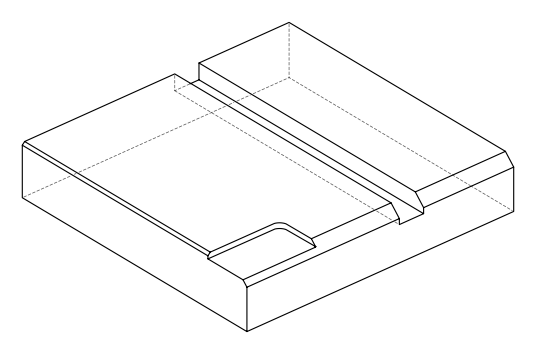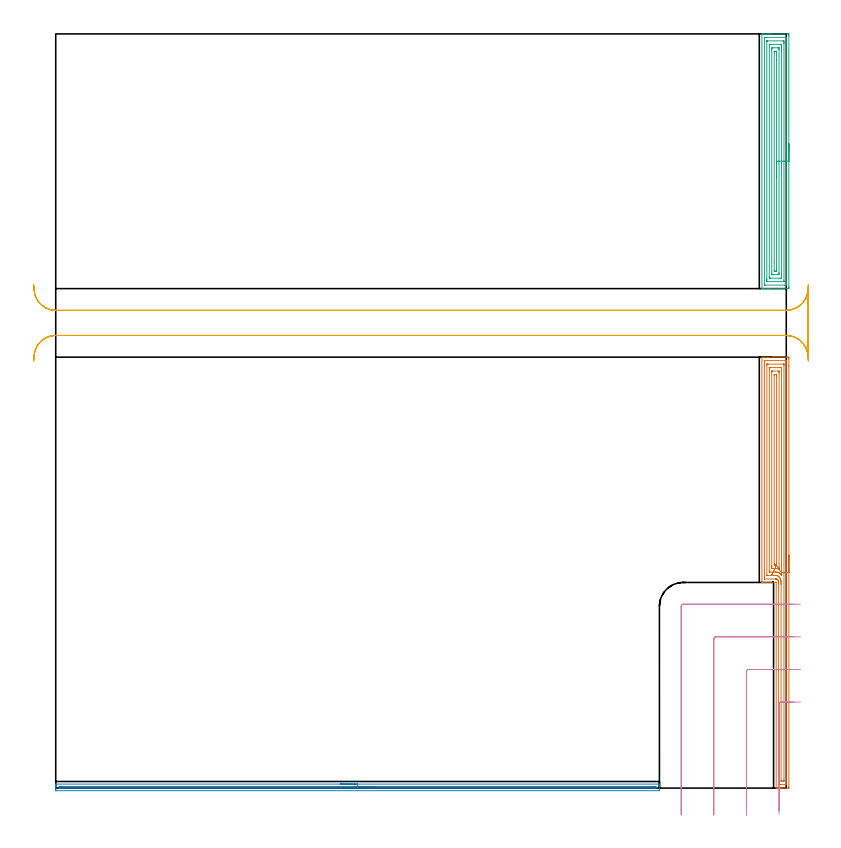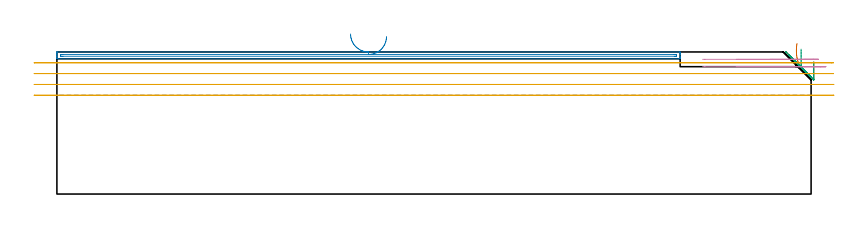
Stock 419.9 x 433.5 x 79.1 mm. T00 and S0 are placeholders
(PLAN: 5 operations, 1 tool changes, 32.5 min)
(1 AREA_MILL | FG_CHAMFER_SURFACE | UGT0205_001 | 9.32 min | 30631 mm3)
(2 AREA_MILL_1 | FG_CHAMFER_SURFACE_1 | UGT0205_001 | 5.71 min | 2522 mm3)
(3 AREA_MILL_2 | FG_CHAMFER_SURFACE_2 | UGT0205_001 | 7.29 min | 18468 mm3)
(4 MILL_CORNER_NOTCH_RECTANGULAR | CORNER_NOTCH_RECTANGULAR | UGT0201_107 | Follow Part, ap 6.25, ae 75% | 2.29 min | 59252 mm3)
(5 MILL_RECTANGULAR_SLOT | SLOT_RECTANGULAR | UGT0201_107 | Follow Part, ap 6.25, ae 75% | 7.94 min | 396988 mm3)
(TOOL UGT0205_001 | Chamfer Mill 20 x 3 x 45 deg. | D20 FL50 Z2)
(TOOL UGT0201_107 | End Mill 25 mm | D25 FL25 Z2)
(OP 1 AREA_MILL)
G17 G21 G94 G90
T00 M6
G54
G17 G0 G90 X421.4 Y133.85 S1061 M3
G43 Z89.1 H0
Z73.6
G94 G1 Y133.812 Z72.728 F250.
Y133.698 Z71.864
Y133.509 Z71.012
Y133.247 Z70.18
Y132.913 Z69.374
Y132.51 Z68.6
Y132.042 Z67.864
Y131.51 Z67.172
Y130.921 Z66.529
Y130.278 Z65.94
Y129.586 Z65.408
Y128.85 Z64.94
Y128.076 Z64.537
Y127.27 Z64.203
Y126.438 Z63.941
Y125.586 Z63.752
Y124.722 Z63.638
Y123.85 Z63.6
X421.399 Y0.613 Z63.601
X421.395 Y0.01 Z63.602
X421.393 Y0.006 Z63.605
X420.791 Y0. Z64.205
X417.221 Z67.773
X416.662 Z68.335
X416.328 Z68.668
X415.769 Z69.227
X415.435 Z69.559
X414.768 Z70.231
X414.11 Z70.89
X414.105 Y0.082 Z70.895
X414.103 Y0.117 Z70.897
X414.1 Y118.2 Z70.9
X406.298 Z78.699
X405.93 Z79.064
X405.904 Y118.208 Z79.09
X405.9 Y118.491 Z79.1
Y247.533
X405.903 Y247.69 Z79.088
X405.958 Y247.693 Z79.034
X406.355 Y247.7 Z78.644
X406.734 Z78.265
X407.401 Z77.594
X408.628 Z76.369
X409.187 Z75.808
X409.8 Z75.195
X420.178 Z64.819
X420.791 Y247.698 Z64.206
X421.393 Y247.694 Z63.605
X421.395 Y247.69 Z63.602
X421.399 Y247.087 Z63.601
X421.4 Y246.478 Z63.6
Y242.646
Y123.85
X419.986 Z65.014
Y2.312
X419.985 Y2.225 Z65.015
X419.981 Y2.052 Z65.019
X419.979 Y2.009 Z65.021
X419.972 Y2.007 Z65.028
X419.949 Y2.003 Z65.051
X419.899 Y2.001 Z65.101
X416.328 Z68.672
X415.831 Y2.003 Z69.169
X415.618 Y2.01 Z69.382
X415.524 Y2.031 Z69.476
X415.519 Y2.316 Z69.481
X415.518 Y2.399 Z69.482
X415.514 Y117.521 Z69.486
X415.513 Y117.599 Z69.487
X415.498 Y118.429 Z69.502
X415.492 Y118.492 Z69.508
X415.435 Y118.835 Z69.565
X415.345 Y119.128 Z69.655
X415.297 Y119.247 Z69.703
X415.231 Y119.385 Z69.769
X415.119 Y119.572 Z69.881
X414.949 Y119.787 Z70.051
X414.738 Y119.973 Z70.262
X414.543 Y120.089 Z70.457
X414.345 Y120.159 Z70.655
X414.135 Y120.189 Z70.865
X413.729 Y120.199 Z71.271
X413.65 Y120.2 Z71.35
X407.478 Y120.201 Z77.522
X407.401 Y120.205 Z77.599
X407.329 Y120.21 Z77.671
X407.321 Y120.278 Z77.679
X407.318 Y120.361 Z77.682
X407.314 Y121.171 Z77.686
Y121.258
Y245.387
X407.315 Y245.475 Z77.685
X407.319 Y245.648 Z77.681
X407.321 Y245.691 Z77.679
X407.328 Y245.693 Z77.672
X407.351 Y245.697 Z77.649
X407.401 Y245.699 Z77.599
X419.5 Y245.7 Z65.5
X419.899 Y245.696 Z65.101
X419.955 Y245.693 Z65.045
X419.969 Y245.691 Z65.031
X419.979 Y245.674 Z65.021
X419.982 Y245.562 Z65.018
X419.985 Y245.388 Z65.015
X419.986 Y123.85 Z65.014
X418.572 Z66.428
X418.571 Y4.621 Z66.429
X418.569 Y4.185 Z66.431
X418.567 Y4.071 Z66.433
X418.565 Y4.023 Z66.435
X418.484 Y4.01 Z66.516
X418.296 Y4.002 Z66.704
X418.113 Y4.001 Z66.887
X417.405 Z67.595
X417.221 Y4.004 Z67.779
X417.036 Y4.01 Z67.964
X416.938 Y4.021 Z68.062
X416.935 Y4.089 Z68.065
X416.933 Y4.185 Z68.067
X416.932 Y4.474 Z68.068
X416.928 Y116.999 Z68.072
X416.925 Y117.599 Z68.075
X416.922 Y117.897 Z68.078
X416.912 Y118.492 Z68.088
X416.887 Y118.826 Z68.113
X416.792 Y119.385 Z68.208
X416.735 Y119.621 Z68.265
X416.624 Y119.982 Z68.376
X416.509 Y120.278 Z68.491
X416.328 Y120.646 Z68.672
X416.13 Y120.971 Z68.87
X415.977 Y121.171 Z69.023
X415.726 Y121.458 Z69.274
X415.435 Y121.714 Z69.565
X415.229 Y121.851 Z69.771
X415.082 Y121.938 Z69.918
X414.808 Y122.064 Z70.192
X414.543 Y122.14 Z70.457
X414.445 Y122.161 Z70.555
X414.22 Y122.186 Z70.78
X414.028 Y122.191 Z70.972
X413.65 Y122.198 Z71.35
X413.514 Y122.2 Z71.486
X412.757 Z72.243
X409.05 Y122.201 Z75.95
X408.809 Y122.207 Z76.191
X408.75 Y122.21 Z76.25
X408.735 Y122.217 Z76.265
X408.733 Y122.234 Z76.267
X408.731 Y122.281 Z76.269
X408.729 Y122.522 Z76.271
Y243.079
X408.731 Y243.515 Z76.269
X408.733 Y243.629 Z76.267
X408.735 Y243.677 Z76.265
X408.816 Y243.69 Z76.184
X409.004 Y243.698 Z75.996
X409.187 Y243.699 Z75.813
X409.894 Y243.7 Z75.106
X418.299 Y243.699 Z66.701
X418.422 Y243.696 Z66.578
X418.521 Y243.69 Z66.479
X418.565 Y243.685 Z66.435
X418.566 Y243.666 Z66.434
X418.569 Y243.515 Z66.431
X418.571 Y243.057 Z66.429
X418.572 Y123.85 Z66.428
X417.157 Z67.843
Y123.02
Y122.603
X417.155 Y122.427 Z67.845
X417.153 Y122.384 Z67.847
Y122.381
X417.14 Y122.393 Z67.86
X417.085 Y122.455 Z67.915
X416.665 Y122.957 Z68.335
X416.465 Y123.163 Z68.535
X416.328 Y123.284 Z68.672
X416.019 Y123.536 Z68.981
X415.815 Y123.671 Z69.185
X415.514 Y123.85 Z69.486
X415.435 Y123.886 Z69.565
X415.372 Y123.914 Z69.628
X414.864 Y124.088 Z70.136
X414.543 Y124.151 Z70.457
X414.206 Y124.186 Z70.794
X413.65 Y124.195 Z71.35
X413.301 Y124.199 Z71.699
X410.622 Y124.2 Z74.378
X410.259 Y124.204 Z74.741
X410.185 Y124.207 Z74.815
X410.154 Y124.209 Z74.846
X410.15 Y124.24 Z74.85
X410.147 Y124.327 Z74.853
X410.143 Y124.679 Z74.857
Y124.743
Y240.835
X410.148 Y241.66 Z74.852
X410.149 Y241.684 Z74.851
X410.163 Y241.69 Z74.837
X410.216 Y241.694 Z74.784
X410.324 Y241.698 Z74.676
X410.54 Y241.7 Z74.46
X410.972 Z74.028
X416.773 Z68.227
X416.982 Y241.698 Z68.018
X417.086 Y241.695 Z67.914
X417.136 Y241.69 Z67.864
X417.151 Y241.685 Z67.849
X417.157 Y240.835 Z67.843
Y123.85
X415.727 Y125.86 Z69.273
X415.684 Y125.873 Z69.316
X415.593 Y125.901 Z69.407
X415.435 Y125.953 Z69.565
X415.239 Y126.016 Z69.761
X414.988 Y126.083 Z70.012
X414.543 Y126.156 Z70.457
X414.263 Y126.184 Z70.737
X413.984 Y126.194 Z71.016
X413.65 Y126.197 Z71.35
X413.086 Y126.2 Z71.914
X412.757 Z72.243
X412.191 Y126.203 Z72.809
X411.865 Y126.21 Z73.135
X411.564 Y126.231 Z73.436
X411.56 Y126.529 Z73.44
X411.558 Y126.836 Z73.442
X411.557 Y127.422 Z73.443
Y127.73
X411.558 Y239.049 Z73.442
X411.559 Y239.355 Z73.441
X411.564 Y239.664 Z73.436
X411.566 Y239.691 Z73.434
X411.581 Y239.694 Z73.419
X411.621 Y239.697 Z73.379
X411.702 Y239.699 Z73.298
X411.865 Y239.7 Z73.135
X415.435 Y239.699 Z69.565
X415.681 Y239.696 Z69.319
X415.728 Y239.69 Z69.272
X415.736 Y239.677 Z69.264
X415.739 Y239.639 Z69.261
X415.742 Y239.049 Z69.258
X415.743 Y238.742 Z69.257
Y127.114
X415.742 Y126.529 Z69.258
X415.74 Y126.224 Z69.26
X415.736 Y125.915 Z69.264
X415.727 Y125.86 Z69.273
X414.324 Y128.208 Z70.676
X414.297 Y128.204 Z70.703
X414.126 Y128.2 Z70.874
X413.883 Y128.199 Z71.117
X413.766 Z71.234
X413.65 Y128.2 Z71.35
X413.535 Y128.203 Z71.465
X413.305 Y128.21 Z71.695
X412.978 Y128.228 Z72.022
X412.977 Y128.315 Z72.023
X412.972 Y128.993 Z72.028
X412.971 Y237.049 Z72.029
X412.973 Y237.263 Z72.027
X412.976 Y237.603 Z72.024
X412.978 Y237.679 Z72.022
X413.069 Y237.69 Z71.931
X413.217 Y237.697 Z71.783
X413.65 Y237.699 Z71.35
X414.108 Y237.698 Z70.892
X414.281 Y237.693 Z70.719
X414.316 Y237.69 Z70.684
X414.322 Y237.629 Z70.678
X414.326 Y237.48 Z70.674
X414.328 Y237.263 Z70.672
X414.329 Y236.584 Z70.671
X414.328 Y128.315 Z70.672
X414.327 Y128.23 Z70.673
X414.325 Y128.211 Z70.675
X414.324 Y128.208 Z70.676
X413.983 Y127.501 Z71.059
X413.658 Y126.828 Z71.508
X413.351 Y126.192 Z72.021
X413.065 Y125.6 Z72.593
X412.801 Y125.054 Z73.22
X412.563 Y124.559 Z73.898
X412.35 Y124.12 Z74.622
X412.167 Y123.739 Z75.385
X412.012 Y123.42 Z76.182
X411.889 Y123.164 Z77.006
X411.797 Y122.974 Z77.853
X411.738 Y122.851 Z78.714
X411.711 Y122.796 Z79.585
X411.718 Y122.81 Z80.457
X411.757 Y122.892 Z81.325
X411.83 Y123.042 Z82.181
X411.934 Y123.258 Z83.02
X412.07 Y123.54 Z83.834
G0 Z89.1
M5
M2
(OP 2 AREA_MILL_1)
G17 G21 G94 G90
T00 M6
G54
G17 G0 G90 X163.5 Y2.3 S1061 M3
G43 Z89.1 H0
G94 G1 X163.538 Z88.228 F250.
X163.652 Z87.363
X163.841 Z86.512
X164.103 Z85.68
X164.437 Z84.874
X164.84 Z84.1
X165.308 Z83.364
X165.84 Z82.672
X166.429 Z82.029
X167.072 Z81.439
X167.764 Z80.908
X168.5 Z80.44
X169.274 Z80.037
X170.08 Z79.703
X170.912 Z79.441
X171.764 Z79.252
X172.628 Z79.138
X173.5 Z79.1
X346.832
X346.99 Y2.305 Z79.095
X346.993 Y2.255 Z79.047
X347. Y1.863 Z78.662
Y1.532 Z78.332
Y0.845 Z77.64
Y-0.388 Z76.409
X346.997 Y-0.934 Z75.86
X346.992 Y-1.491 Z75.305
X346.942 Y-1.493 Z75.303
X346.381 Y-1.5 Z75.3
X0.619
X0.058 Y-1.493 Z75.303
X0.008 Y-1.491 Z75.305
X0. Y-0.934 Z75.86
Y-0.388 Z76.409
Y-0.045 Z76.751
Y0.501 Z77.298
Y0.845 Z77.64
Y1.532 Z78.332
Y1.863 Z78.663
X0.007 Y2.255 Z79.047
X0.01 Y2.305 Z79.095
X0.168 Y2.3 Z79.1
X173.5
Y0.886 Z77.686
X343.659
X344.555 Y0.883 Z77.683
X344.594 Y0.881 Z77.681
X344.99 Y0.845 Z77.645
X344.995 Y0.446 Z77.246
X344.99 Y-0.045 Z76.755
X344.631 Y-0.081 Z76.719
X344.594 Y-0.083 Z76.717
X343.742 Y-0.086 Z76.714
X3.341
X2.445 Y-0.083 Z76.717
X2.406 Y-0.081 Z76.719
X2.01 Y-0.045 Z76.755
X2.005 Y0.355 Z77.155
X2.01 Y0.845 Z77.645
X2.37 Y0.881 Z77.681
X2.406 Y0.883 Z77.683
X3.259 Y0.886 Z77.686
X173.5
X174.372 Z77.724
X175.236 Z77.838
X176.088 Z78.026
X176.92 Z78.289
X177.726 Z78.623
X178.5 Z79.025
X179.236 Z79.494
X179.928 Z80.025
X180.571 Z80.615
X181.16 Z81.258
X181.692 Z81.95
X182.16 Z82.686
X182.563 Z83.459
X182.897 Z84.265
X183.159 Z85.097
X183.348 Z85.949
X183.462 Z86.814
X183.5 Z87.686
G0 Z89.1
M5
M2
(OP 3 AREA_MILL_2)
G17 G21 G94 G90
T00 M6
G54
G17 G0 G90 X421.4 Y370.3 S1061 M3
G43 Z89.1 H0
Z73.6
G94 G1 Y370.262 Z72.728 F250.
Y370.148 Z71.864
Y369.959 Z71.012
Y369.697 Z70.18
Y369.363 Z69.374
Y368.96 Z68.6
Y368.492 Z67.864
Y367.96 Z67.172
Y367.371 Z66.529
Y366.728 Z65.94
Y366.036 Z65.408
Y365.3 Z64.94
Y364.526 Z64.537
Y363.72 Z64.203
Y362.888 Z63.941
Y362.036 Z63.752
Y361.172 Z63.638
Y360.3 Z63.6
Y287.968
X421.398 Y287.685 Z63.602
X421.391 Y287.107 Z63.606
X421.374 Y287.103 Z63.623
X420.791 Y287.1 Z64.206
X410.079 Z74.915
X409.466 Z75.532
X409.187 Z75.81
X407.401 Z77.594
X406.843 Z78.156
X406.509 Z78.49
X406.281 Z78.718
X405.929 Z79.062
X405.903 Y287.109 Z79.088
X405.9 Y287.239 Z79.1
Y433.361
X405.903 Y433.49 Z79.088
X405.948 Y433.493 Z79.043
X406.281 Y433.5 Z78.718
X406.843 Z78.156
X407.401 Z77.594
X409.466 Z75.531
X410.079 Z74.915
X410.665 Z74.33
X420.791 Y433.499 Z64.206
X421.374 Y433.497 Z63.623
X421.391 Y433.493 Z63.606
X421.397 Y432.915 Z63.603
X421.4 Y432.308 Z63.6
Y360.3
X419.986 Z65.014
X419.985 Y289.381 Z65.015
X419.983 Y289.293 Z65.017
X419.979 Y289.124 Z65.021
X419.965 Y289.109 Z65.035
X419.944 Y289.106 Z65.056
X419.899 Y289.103 Z65.101
X419.373 Y289.1 Z65.627
X419.006 Z65.994
X407.768 Y289.101 Z77.232
X407.401 Y289.104 Z77.599
X407.349 Y289.106 Z77.651
X407.323 Y289.109 Z77.677
X407.32 Y289.207 Z77.68
X407.316 Y289.38 Z77.684
X407.315 Y289.467 Z77.685
X407.314 Y289.554 Z77.686
X407.315 Y431.219 Z77.685
X407.317 Y431.307 Z77.683
X407.321 Y431.476 Z77.679
X407.335 Y431.491 Z77.665
X407.356 Y431.494 Z77.644
X407.401 Y431.497 Z77.599
X407.927 Y431.5 Z77.073
X408.294 Z76.706
X419.532 Z65.468
X419.899 Y431.496 Z65.101
X419.951 Y431.494 Z65.049
X419.977 Y431.491 Z65.023
X419.98 Y431.393 Z65.02
X419.984 Y431.22 Z65.016
X419.985 Y431.133 Z65.015
X419.986 Y431.046 Z65.014
Y360.3
X418.572 Z66.428
X418.571 Y291.683 Z66.429
X418.569 Y291.249 Z66.431
X418.567 Y291.136 Z66.433
X418.565 Y291.115 Z66.435
X418.51 Y291.109 Z66.49
X418.412 Y291.103 Z66.588
X418.262 Y291.1 Z66.738
X409.187 Y291.101 Z75.813
X409.038 Y291.103 Z75.962
X408.746 Y291.11 Z76.254
X408.735 Y291.249 Z76.265
X408.731 Y291.704 Z76.269
X408.729 Y292.14 Z76.271
X408.728 Y292.597 Z76.272
X408.729 Y428.917 Z76.271
X408.731 Y429.351 Z76.269
X408.733 Y429.464 Z76.267
X408.735 Y429.485 Z76.265
X408.79 Y429.491 Z76.21
X408.889 Y429.497 Z76.111
X409.038 Y429.5 Z75.962
X418.113 Y429.499 Z66.887
X418.262 Y429.497 Z66.738
X418.554 Y429.49 Z66.446
X418.565 Y429.351 Z66.435
X418.569 Y428.896 Z66.431
X418.571 Y428.46 Z66.429
X418.572 Y428.003 Z66.428
Y360.3
X417.157 Z67.843
Y293.922
X417.144 Y293.107 Z67.856
X416.328 Y293.1 Z68.672
X410.903 Z74.097
X410.155 Y293.11 Z74.845
X410.143 Y293.858 Z74.857
Y293.922
Y426.678
X410.156 Y427.493 Z74.844
X410.972 Y427.5 Z74.028
X416.397 Z68.603
X417.145 Y427.49 Z67.855
X417.157 Y426.742 Z67.843
Y426.678
Y360.3
X415.743 Z69.257
Y296.288
X415.741 Y295.704 Z69.259
X415.738 Y295.402 Z69.262
X415.731 Y295.11 Z69.269
X415.435 Y295.105 Z69.565
X415.146 Y295.101 Z69.854
X412.469 Y295.1 Z72.531
X411.865 Y295.102 Z73.135
X411.573 Y295.104 Z73.428
X411.563 Y295.113 Z73.437
X411.56 Y295.117 Z73.44
X411.558 Y295.704 Z73.442
X411.557 Y296.011 Z73.443
Y424.312
X411.559 Y424.896 Z73.441
X411.562 Y425.198 Z73.438
X411.569 Y425.49 Z73.431
X411.865 Y425.495 Z73.135
X412.154 Y425.499 Z72.846
X414.831 Y425.5 Z70.169
X415.435 Y425.498 Z69.565
X415.727 Y425.496 Z69.273
X415.737 Y425.487 Z69.263
X415.74 Y425.483 Z69.26
X415.742 Y424.896 Z69.258
X415.743 Y424.589 Z69.257
Y360.3
X414.329 Z70.671
Y297.699
X414.328 Y297.486 Z70.672
X414.324 Y297.148 Z70.676
X414.322 Y297.114 Z70.678
X414.268 Y297.109 Z70.732
X414.165 Y297.103 Z70.835
X414.036 Y297.1 Z70.964
X413.65 Z71.35
X413.143 Y297.101 Z71.857
X413.014 Y297.106 Z71.986
X412.99 Y297.11 Z72.01
X412.978 Y297.118 Z72.022
X412.976 Y297.145 Z72.024
X412.972 Y297.271 Z72.028
X412.971 Y302.034 Z72.029
Y422.901
X412.972 Y423.114 Z72.028
X412.976 Y423.452 Z72.024
X412.978 Y423.486 Z72.022
X413.032 Y423.491 Z71.968
X413.135 Y423.497 Z71.865
X413.264 Y423.5 Z71.736
X413.65 Z71.35
X414.157 Y423.499 Z70.843
X414.286 Y423.494 Z70.714
X414.31 Y423.49 Z70.69
X414.322 Y423.482 Z70.678
X414.324 Y423.455 Z70.676
X414.328 Y423.329 Z70.672
X414.329 Y418.553 Z70.671
Y360.3
Y359.428 Z70.709
Y358.564 Z70.823
Y357.712 Z71.012
Y356.88 Z71.274
Y356.074 Z71.608
Y355.3 Z72.011
Y354.564 Z72.48
Y353.872 Z73.011
Y353.229 Z73.6
Y352.64 Z74.243
Y352.108 Z74.935
Y351.64 Z75.671
Y351.237 Z76.445
Y350.903 Z77.251
Y350.641 Z78.083
Y350.452 Z78.935
Y350.338 Z79.8
Y350.3 Z80.671
G0 Z89.1
M5
M2
(OP 4 MILL_CORNER_NOTCH_RECTANGULAR)
G17 G21 G94 G90
T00 M6
G54
G17 G0 G90 X424. Y49.45 S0 M3
G43 Z89.1 H0
Z75.
G94 G1 X421. F250.
X416.993 F500.
G3 X415.75 Y48.207 R1.25
G1 Y-10.183
Y-13.183 F250.
G0 Z89.1
X424. Y68.2
Z75.
G1 X421.
X398.244 F500.
G3 X397. Y66.956 R1.25
G1 Y-12.5
Y-15.5 F250.
G0 Z89.1
X424. Y86.95
Z75.
G1 X421.
X379.494 F500.
G3 X378.25 Y85.706 R1.25
G1 Y-12.5
Y-15.5 F250.
G0 Z89.1
X424. Y105.7
Z75.
G1 X421.
X360.744 F500.
G3 X359.5 Y104.456 R1.25
G1 Y-12.5
Y-15.5 F250.
G0 Z89.1
X428.099 Y49.45
Z70.9
G1 X425.099
X416.993 F500.
G3 X415.75 Y48.207 R1.25
G1 Y-12.096
Y-15.096 F250.
G0 Z89.1
X428.099 Y68.2
Z70.9
G1 X425.099
X398.244 F500.
G3 X397. Y66.956 R1.25
G1 Y-12.5
Y-15.5 F250.
G0 Z89.1
X428.099 Y86.95
Z70.9
G1 X425.099
X379.494 F500.
G3 X378.25 Y85.706 R1.25
G1 Y-12.5
Y-15.5 F250.
G0 Z89.1
X428.099 Y105.7
Z70.9
G1 X425.099
X360.744 F500.
G3 X359.5 Y104.456 R1.25
G1 Y-12.5
Y-15.5 F250.
G0 Z89.1
M5
M2
(OP 5 MILL_RECTANGULAR_SLOT)
G17 G21 G94 G90
T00 M6
G54
G17 G0 G90 X-12.678 Y245.573 S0 M3
G43 Z89.1 H0
Z73.075
G94 G1 X-12.47 Y248.565 F250.
G2 X0. Y260.2 R12.5 F500.
G1 X419.9
G2 X431.356 Y252.7 R12.5
G3 X432.4 Y257.711 R12.5
G1 Y277.1
G3 X431.356 Y282.1 R12.5
G2 X419.9 Y274.6 R12.5
G1 X0.
G2 X-12.47 Y286.235 R12.5
G1 X-12.678 Y289.227 F250.
G0 Y245.573 Z67.05
G1 X-12.47 Y248.565
G2 X0. Y260.2 R12.5 F500.
G1 X419.9
G2 X432.16 Y250.136 R12.5
G1 X432.19 Y250.13
G3 X432.4 Y252.412 R12.5
G1 Y282.341
G3 X432.185 Y284.647 R12.5
G1 X432.156 Y284.642
G2 X419.9 Y274.6 R12.5
G1 X0.
G2 X-12.47 Y286.235 R12.5
G1 X-12.678 Y289.227 F250.
G0 Y245.573 Z61.025
G1 X-12.47 Y248.566
G2 X0. Y260.2 R12.5 F500.
G1 X419.9
G2 X432.37 Y248.566 R12.5
G1 X432.578 Y245.573 F250.
Y289.227
X432.37 Y286.234
G2 X419.9 Y274.6 R12.5 F500.
G1 X0.
G2 X-12.47 Y286.235 R12.5
G1 X-12.678 Y289.227 F250.
G0 Y245.573 Z55.
G1 X-12.47 Y248.566
G2 X0. Y260.2 R12.5 F500.
G1 X419.9
G2 X432.37 Y248.566 R12.5
G1 X432.578 Y245.573 F250.
Y289.227
X432.37 Y286.234
G2 X419.9 Y274.6 R12.5 F500.
G1 X0.
G2 X-12.47 Y286.235 R12.5
G1 X-12.678 Y289.227 F250.
G0 Z89.1
M5
M2
